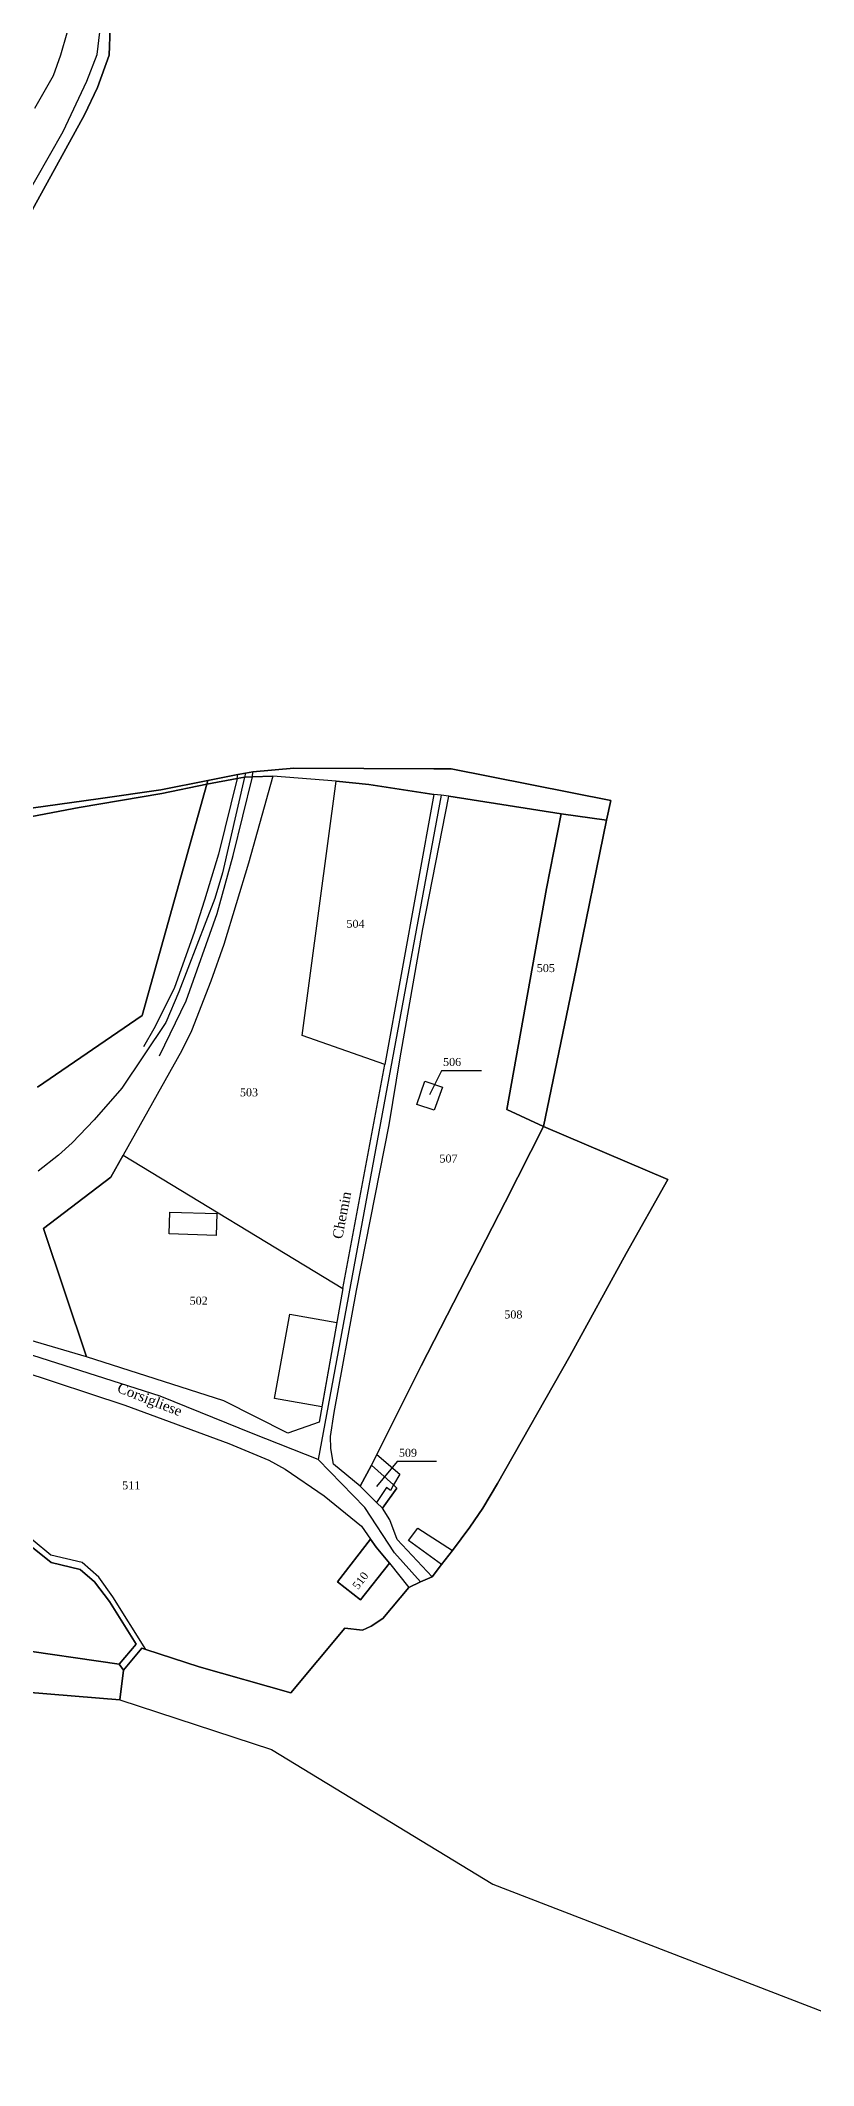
# Model space of a CAD drawing. Extents: x 1206804 to 1210977, y 6152742 to 6157901.
# Drawn here: x 1209145 to 1209338, y 6153571 to 6154077 of the extents above; entities that cross this region are included whole.
import ezdxf

# ---------------------------------------------------------------- set-up
doc = ezdxf.new("R2010")
doc.units = 0
doc.linetypes.add('CONTINU', pattern=[0])
for name, color, linetype in [('1LIEUDIT', 7, 'CONTINU'), ('1PARCELLE', 7, 'CONTINU'), ('1SECTION', 7, 'CONTINU'), ('1SUBDSECT', 7, 'CONTINU'), ('1TRONFLUV', 7, 'CONTINU'), ('1TROUPARCELLE', 7, 'CONTINU'), ('1ZONCOMM', 7, 'CONTINU'), ('3BATIDUR', 7, 'CONTINU'), ('3CHEMIN', 7, 'CONTINU'), ('3FLECHEPAR', 7, 'CONTINU'), ('3PARCELLETEX', 7, 'CONTINU'), ('3SNCF', 7, 'CONTINU'), ('3TOPOLINE', 7, 'CONTINU'), ('3ZONCOMMTEX', 7, 'CONTINU')]:
    doc.layers.add(name, color=color, linetype=linetype)
doc.styles.get("Standard").update_dxf_attribs({"font": 'Times New Roman'})

msp = doc.modelspace()

# ---------------------------------------------------------------- linework, layer by layer
at = {"layer": '1LIEUDIT'}
for points in [[(1209138.81, 6154027.2), (1209156.08, 6154058.67), (1209159.3, 6154065.45), (1209162.22, 6154073.53), (1209162.96, 6154094.15)], [(1209104.94, 6153667.37), (1209164.89, 6153662.46), (1209165.84, 6153669.88), (1209170.44, 6153675.37), (1209171.43, 6153675.03), (1209184.7, 6153670.68), (1209207.64, 6153664.17), (1209221.13, 6153680.38), (1209225.58, 6153679.84), (1209227.71, 6153680.9), (1209230.65, 6153682.81), (1209237.14, 6153690.55), (1209240.1, 6153691.98), (1209243.02, 6153693.2), (1209245.37, 6153696.28), (1209248.06, 6153699.8), (1209252.39, 6153705.62), (1209255.71, 6153710.32), (1209259.35, 6153716.5), (1209277.4, 6153748.33), (1209291.52, 6153773.99), (1209301.9, 6153792.51), (1209270.88, 6153805.73), (1209278.98, 6153845.17), (1209286.56, 6153882.34), (1209287.69, 6153887.24), (1209247.79, 6153895.13), (1209246.95, 6153895.13), (1209245.25, 6153895.14), (1209243.44, 6153895.15), (1209208.37, 6153895.33), (1209198.17, 6153894.45), (1209196.32, 6153894.09), (1209194.42, 6153893.72), (1209186.92, 6153892.24), (1209186.65, 6153891.36), (1209170.5, 6153833.54), (1209144.34, 6153815.6)], [(1209144.34, 6153815.6), (1209170.5, 6153833.54), (1209186.65, 6153891.36), (1209186.92, 6153892.24), (1209186.92, 6153892.24), (1209175.13, 6153889.89), (1209159.45, 6153887.69), (1209116.31, 6153881.64)]]:
    msp.add_lwpolyline(points, dxfattribs=at)
at = {"layer": '1PARCELLE'}
for points in [[(1209137.04, 6154030.45), (1209150.73, 6154054.47), (1209156.61, 6154067.09), (1209159.19, 6154073.72), (1209159.89, 6154079.34)], [(1209151.63, 6154079.09), (1209150.09, 6154073.59), (1209148.26, 6154068.36), (1209143.53, 6154060.25)], [(1209151.63, 6154079.09), (1209150.09, 6154073.59), (1209148.26, 6154068.36), (1209143.53, 6154060.25)], [(1209144.34, 6153815.6), (1209170.5, 6153833.54), (1209186.65, 6153891.36), (1209194.23, 6153892.75), (1209196.11, 6153893.09), (1209198.09, 6153893.16), (1209203.19, 6153893.35), (1209197.11, 6153871.62), (1209190.9, 6153851.26), (1209187.62, 6153842.08), (1209182.78, 6153829.67), (1209180.4, 6153824.8), (1209165.73, 6153798.56), (1209162.66, 6153793.07), (1209145.77, 6153780.23), (1209156.56, 6153748.23), (1209124.71, 6153757.5)], [(1209121.77, 6153879.28), (1209154.71, 6153885.5), (1209175.37, 6153889.01), (1209186.65, 6153891.36), (1209170.5, 6153833.54), (1209144.34, 6153815.6)], [(1209139.9, 6153744.74), (1209166.15, 6153736.14), (1209192.14, 6153726.52), (1209202.18, 6153722.36), (1209206.23, 6153720.12), (1209215.99, 6153713.46), (1209225.29, 6153705.85), (1209227.57, 6153702.62), (1209219.3, 6153691.95), (1209225.07, 6153687.41), (1209232.32, 6153696.65), (1209237.14, 6153690.55), (1209230.65, 6153682.81), (1209227.71, 6153680.9), (1209225.58, 6153679.84), (1209221.13, 6153680.38), (1209207.64, 6153664.17), (1209184.7, 6153670.68), (1209171.43, 6153675.03), (1209171.43, 6153675.03), (1209163.17, 6153688.2), (1209159.66, 6153693.14), (1209155.46, 6153696.79), (1209147.68, 6153698.6), (1209134.29, 6153709.62)], [(1209132.58, 6153708.84), (1209147.75, 6153696.77), (1209154.95, 6153695.02), (1209158.57, 6153691.98), (1209162.33, 6153687.06), (1209168.97, 6153676.37), (1209164.75, 6153671.33), (1209165.84, 6153669.88), (1209170.44, 6153675.37), (1209171.43, 6153675.03), (1209171.43, 6153675.03), (1209163.17, 6153688.2), (1209159.66, 6153693.14), (1209155.46, 6153696.79), (1209147.68, 6153698.6), (1209134.29, 6153709.62)]]:
    msp.add_lwpolyline(points, dxfattribs=at)
for points in [[(1209231.18, 6153821.28), (1209210.52, 6153828.47), (1209219.02, 6153892.12), (1209203.19, 6153893.35), (1209197.11, 6153871.62), (1209190.9, 6153851.26), (1209187.62, 6153842.08), (1209182.78, 6153829.67), (1209180.4, 6153824.8), (1209165.73, 6153798.56), (1209220.64, 6153765.23), (1209231.18, 6153821.28)], [(1209231.18, 6153821.28), (1209210.52, 6153828.47), (1209219.02, 6153892.12), (1209227.19, 6153891.22), (1209243.4, 6153888.77), (1209231.18, 6153821.28)], [(1209218.33, 6153721.34), (1209217.62, 6153725.26), (1209217.59, 6153728.3), (1209218.51, 6153734.24), (1209224.1, 6153764.81), (1209232.28, 6153806.19), (1209234.97, 6153822.89), (1209240.63, 6153855.19), (1209247.14, 6153888.33), (1209275.26, 6153883.89), (1209271.58, 6153865.26), (1209261.66, 6153810.05), (1209270.88, 6153805.73), (1209261.28, 6153786.83), (1209240.27, 6153745.91), (1209229.2, 6153723.77), (1209227.87, 6153721.12), (1209224.98, 6153715.85), (1209218.33, 6153721.34)], [(1209270.88, 6153805.73), (1209261.66, 6153810.05), (1209271.58, 6153865.26), (1209275.26, 6153883.89), (1209286.56, 6153882.34), (1209278.98, 6153845.17), (1209270.88, 6153805.73)], [(1209239.17, 6153811.29), (1209241.2, 6153817.07), (1209245.59, 6153815.62), (1209243.47, 6153809.86), (1209239.17, 6153811.29)], [(1209227.87, 6153721.12), (1209229.2, 6153723.77), (1209240.27, 6153745.91), (1209261.28, 6153786.83), (1209270.88, 6153805.73), (1209301.9, 6153792.51), (1209291.52, 6153773.99), (1209277.4, 6153748.33), (1209259.35, 6153716.5), (1209255.71, 6153710.32), (1209252.39, 6153705.62), (1209248.06, 6153699.8), (1209245.37, 6153696.28), (1209243.02, 6153693.2), (1209234.25, 6153702.57), (1209232.38, 6153707.48), (1209230.55, 6153710.39), (1209234.2, 6153715.39), (1209233.34, 6153716.17), (1209227.87, 6153721.12)], [(1209220.64, 6153765.23), (1209214.72, 6153731.86), (1209206.87, 6153729.13), (1209190.94, 6153737.19), (1209156.56, 6153748.23), (1209145.77, 6153780.23), (1209162.66, 6153793.07), (1209165.73, 6153798.56), (1209220.64, 6153765.23)], [(1209088.78, 6153738.51), (1209083.85, 6153728.37), (1209068.22, 6153687.8), (1209098.56, 6153678.3), (1209101.84, 6153677.89), (1209137.18, 6153675.4), (1209164.75, 6153671.33), (1209168.97, 6153676.37), (1209162.33, 6153687.06), (1209158.57, 6153691.98), (1209154.95, 6153695.02), (1209147.75, 6153696.77), (1209132.58, 6153708.84), (1209132.14, 6153716.34), (1209126.87, 6153724.18), (1209088.78, 6153738.51)], [(1209227.87, 6153721.12), (1209233.34, 6153716.17), (1209234.2, 6153715.39), (1209230.55, 6153710.39), (1209229.12, 6153711.8), (1209224.98, 6153715.85), (1209227.87, 6153721.12)], [(1209227.57, 6153702.62), (1209219.3, 6153691.95), (1209225.07, 6153687.41), (1209232.32, 6153696.65), (1209228.98, 6153700.6), (1209227.57, 6153702.62)]]:
    msp.add_lwpolyline(points, close=True, dxfattribs=at)
at = {"layer": '1SECTION'}
msp.add_lwpolyline([(1208522.99, 6153849.34), (1208786.04, 6153738.1), (1208788.56, 6153737.03), (1208912.61, 6153719.41), (1208991.22, 6153693.81), (1209077.97, 6153672.32), (1209104.94, 6153667.37), (1209164.89, 6153662.46), (1209202.81, 6153650.03), (1209258.18, 6153616.37), (1209375.61, 6153571.05)], dxfattribs=at)
at = {"layer": '1SUBDSECT'}
for points in [[(1209162.96, 6154094.15), (1209162.22, 6154073.53), (1209159.3, 6154065.45), (1209156.08, 6154058.67), (1209138.81, 6154027.2)], [(1209116.31, 6153881.64), (1209159.45, 6153887.69), (1209175.13, 6153889.89), (1209186.92, 6153892.24), (1209194.42, 6153893.72), (1209196.32, 6153894.09), (1209198.17, 6153894.45), (1209208.37, 6153895.33), (1209243.44, 6153895.15), (1209245.25, 6153895.14), (1209246.95, 6153895.13), (1209247.79, 6153895.13), (1209287.69, 6153887.24), (1209286.56, 6153882.34), (1209278.98, 6153845.17), (1209270.88, 6153805.73), (1209301.9, 6153792.51), (1209291.52, 6153773.99), (1209277.4, 6153748.33), (1209259.35, 6153716.5), (1209255.71, 6153710.32), (1209252.39, 6153705.62), (1209248.06, 6153699.8), (1209245.37, 6153696.28), (1209243.02, 6153693.2), (1209240.1, 6153691.98), (1209237.14, 6153690.55), (1209230.65, 6153682.81), (1209227.71, 6153680.9), (1209225.58, 6153679.84), (1209221.13, 6153680.38), (1209207.64, 6153664.17), (1209184.7, 6153670.68), (1209171.43, 6153675.03), (1209170.44, 6153675.37), (1209165.84, 6153669.88), (1209164.89, 6153662.46), (1209104.94, 6153667.37)]]:
    msp.add_lwpolyline(points, dxfattribs=at)
at = {"layer": '1TRONFLUV'}
for points in [[(1209162.96, 6154094.15), (1209162.22, 6154073.53), (1209159.3, 6154065.45), (1209156.08, 6154058.67), (1209138.81, 6154027.2)], [(1209137.04, 6154030.45), (1209150.73, 6154054.47), (1209156.61, 6154067.09), (1209159.19, 6154073.72), (1209159.89, 6154079.34)], [(1209116.31, 6153881.64), (1209159.45, 6153887.69), (1209175.13, 6153889.89), (1209186.92, 6153892.24), (1209194.42, 6153893.72), (1209196.32, 6153894.09), (1209198.17, 6153894.45), (1209208.37, 6153895.33), (1209243.44, 6153895.15), (1209245.25, 6153895.14), (1209246.95, 6153895.13), (1209247.79, 6153895.13), (1209287.69, 6153887.24), (1209286.56, 6153882.34), (1209275.26, 6153883.89), (1209247.14, 6153888.33), (1209245.21, 6153888.55), (1209243.4, 6153888.77), (1209227.19, 6153891.22), (1209219.02, 6153892.12), (1209203.19, 6153893.35), (1209198.09, 6153893.16), (1209196.11, 6153893.09), (1209194.23, 6153892.75), (1209186.65, 6153891.36), (1209175.37, 6153889.01), (1209154.71, 6153885.5), (1209121.77, 6153879.28)], [(1209104.94, 6153667.37), (1209164.89, 6153662.46), (1209165.84, 6153669.88), (1209164.75, 6153671.33), (1209137.18, 6153675.4)]]:
    msp.add_lwpolyline(points, dxfattribs=at)
at = {"layer": '1TROUPARCELLE'}
msp.add_lwpolyline([(1209239.17, 6153811.29), (1209241.2, 6153817.07), (1209245.59, 6153815.62), (1209243.47, 6153809.86), (1209239.17, 6153811.29)], close=True, dxfattribs=at)
at = {"layer": '1ZONCOMM'}
for points in [[(1209245.21, 6153888.55), (1209214.49, 6153722.54)], [(1209240.1, 6153691.98), (1209233.56, 6153699.16), (1209226.17, 6153710.52), (1209214.49, 6153722.54), (1209198.28, 6153728.97), (1209174.98, 6153738.32), (1209101.33, 6153761.83), (1209090.69, 6153772.37)]]:
    msp.add_lwpolyline(points, dxfattribs=at)
at = {"layer": '3BATIDUR'}
for points in [[(1209189.02, 6153778.52), (1209177.22, 6153778.9), (1209177.39, 6153784.38), (1209189.19, 6153784), (1209189.02, 6153778.52)], [(1209207.4, 6153758.85), (1209219.15, 6153756.78), (1209215.42, 6153735.68), (1209203.55, 6153737.77), (1209207.4, 6153758.85)], [(1209227.87, 6153721.12), (1209233.34, 6153716.17), (1209232.55, 6153714.79), (1209231.6, 6153715.51), (1209229.12, 6153711.8), (1209224.98, 6153715.85), (1209227.87, 6153721.12)], [(1209227.87, 6153721.12), (1209229.2, 6153723.77), (1209234.89, 6153718.88), (1209233.34, 6153716.17), (1209227.87, 6153721.12)], [(1209239.44, 6153705.39), (1209248.06, 6153699.8), (1209245.37, 6153696.28), (1209237.09, 6153702.28), (1209239.44, 6153705.39)], [(1209227.57, 6153702.62), (1209228.98, 6153700.6), (1209232.32, 6153696.65), (1209225.07, 6153687.41), (1209219.3, 6153691.95), (1209227.57, 6153702.62)]]:
    msp.add_lwpolyline(points, close=True, dxfattribs=at)
at = {"layer": '3CHEMIN'}
for points in [[(1209194.23, 6153892.75), (1209189.54, 6153873.83), (1209186.04, 6153862.3), (1209183.6, 6153854.5), (1209178.45, 6153840.29), (1209173.4, 6153830.16), (1209170.78, 6153825.71)], [(1209174.78, 6153823.39), (1209181.5, 6153837.14), (1209189.27, 6153859.03), (1209193.21, 6153873.53), (1209198.09, 6153893.16)]]:
    msp.add_lwpolyline(points, dxfattribs=at)
at = {"layer": '3FLECHEPAR'}
for points in [[(1209255.3, 6153819.68), (1209245.3, 6153819.7), (1209242.32, 6153813.7)], [(1209244.1, 6153721.99), (1209234.24, 6153722.01), (1209229.09, 6153715.79)]]:
    msp.add_lwpolyline(points, dxfattribs=at)
at = {"layer": '3SNCF'}
msp.add_lwpolyline([(1209196.32, 6153894.09), (1209196.11, 6153893.09), (1209190.61, 6153869.14), (1209188.64, 6153862.74), (1209179.67, 6153839.4), (1209176.36, 6153831.73), (1209165.43, 6153815.37), (1209158.5, 6153807.41), (1209152.96, 6153801.64), (1209149.54, 6153798.63), (1209144.5, 6153794.61)], dxfattribs=at)
at = {"layer": '3TOPOLINE'}
for points in [[(1209194.23, 6153892.75), (1209194.42, 6153893.72)], [(1209198.09, 6153893.16), (1209198.17, 6153894.45)]]:
    msp.add_lwpolyline(points, dxfattribs=at)

# ---------------------------------------------------------------- texts
at = {"layer": '3PARCELLETEX'}
for s, p in [('504', (1209221.56, 6153855.42)), ('505', (1209269.16, 6153844.36)), ('506', (1209245.72, 6153820.9)), ('503', (1209194.93, 6153813.31)), ('507', (1209244.82, 6153796.76)), ('502', (1209182.35, 6153761.22)), ('508', (1209261.04, 6153757.78)), ('509', (1209234.68, 6153723.21)), ('511', (1209165.48, 6153715.08))]:
    msp.add_text(s, height=2, dxfattribs=at).set_placement(p)
msp.add_text('510', height=2, rotation=52.8, dxfattribs=at).set_placement((1209224.46, 6153689.85))
at = {"layer": '3ZONCOMMTEX'}
for s, rotation, p in [('Chemin', 78.9, (1209220.48, 6153777.49)), ('Corsigliese', 338.6, (1209164.03, 6153739.48))]:
    msp.add_text(s, height=2.5, rotation=rotation, dxfattribs=at).set_placement(p)

doc.saveas('drawing.dxf')
